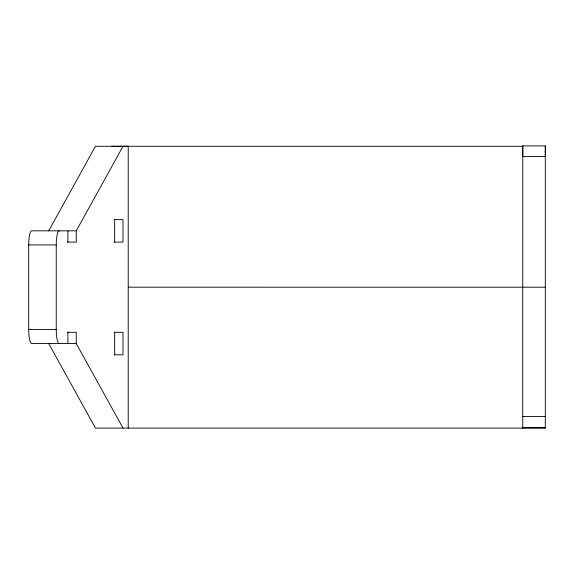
<?xml version="1.0" encoding="UTF-8"?>
<svg xmlns="http://www.w3.org/2000/svg" width="574" height="574" viewBox="0 0 574 574"><rect width="100%" height="100%" fill="white"/><g stroke="black" fill="none" stroke-linecap="round" stroke-linejoin="round"><path stroke-width="0.86" d="M123.001 428.089L76.263 343.553L31.685 343.553A14.092 2.985 90 0 1 28.7 329.462L28.7 244.919A14.092 2.985 90 0 1 31.685 230.827L76.263 230.827L123.001 146.284M59.222 343.553A14.092 2.985 90 0 1 56.238 329.462L56.238 244.919A14.092 2.985 90 0 1 59.222 230.827M67.911 242.099L67.911 230.827M76.263 230.827L76.263 242.099L67.38 242.099M114.649 354.825L114.649 332.281M114.649 242.099L114.649 219.555M128.217 428.096L128.232 146.284L95.463 146.284L48.725 230.827M545.293 428.111L545.3 145.889L522.756 145.889L522.742 428.111L522.742 427.695L545.293 427.695L545.293 428.111L95.463 428.089L48.725 343.553M111.801 146.284L522.907 146.305M114.118 219.555L123.001 219.555L123.001 242.099L114.118 242.099M28.7 244.919L56.238 244.919M128.224 287.194L545.293 287.208M28.7 329.462L56.238 329.462M67.38 332.281L76.263 332.281L76.263 343.553M114.118 332.281L123.001 332.281L123.001 354.825L114.118 354.825M522.742 416.509L545.293 416.509M545.3 145.889L545.3 156.559L522.756 156.551L522.756 145.889M67.911 332.281L67.911 343.553"/></g></svg>
